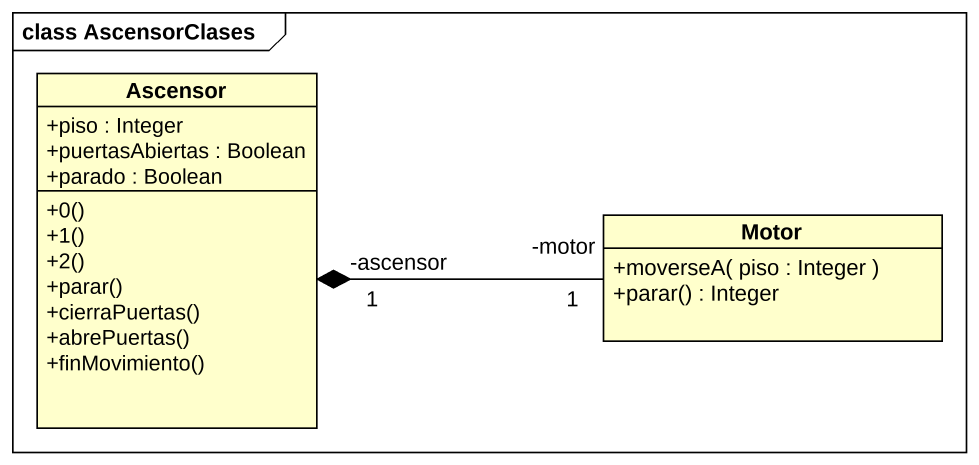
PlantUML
@startuml
mainframe class AscensorClases
hide circle
hide empty members
skinparam classAttributeIconSize 0
class Ascensor {
  +piso : Integer
  +puertasAbiertas : Boolean
  +parado : Boolean
  +0()
  +1()
  +2()
  +parar()
  +cierraPuertas()
  +abrePuertas()
  +finMovimiento()
}
class Motor {
  +moverseA( piso : Integer )
  +parar() : Integer
}
Ascensor "-ascensor\n1" *-right- "-motor\n1" Motor
@enduml
